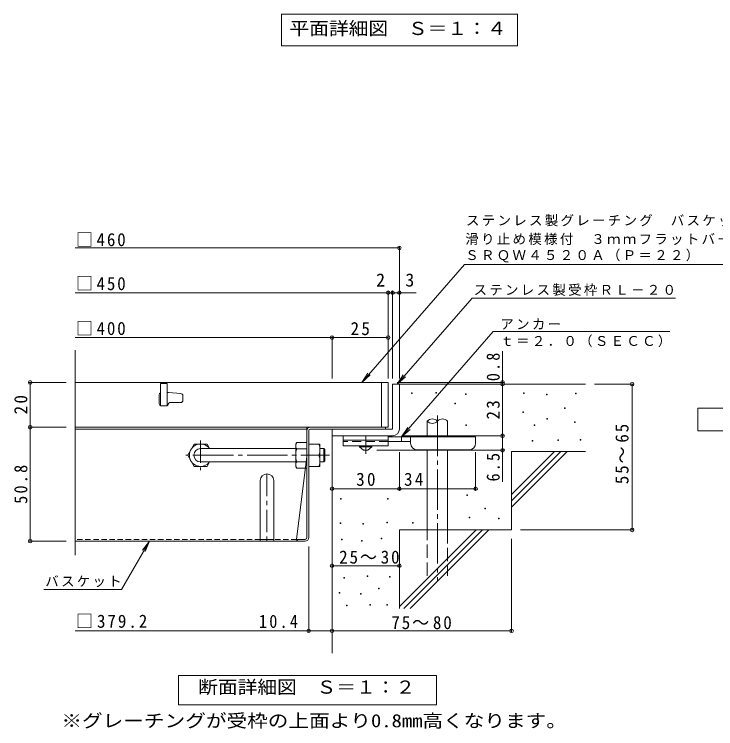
# Model space of a CAD drawing. Units: millimetres on the paper, enlarged 4 times, with parts at other scales. Extents: x -859 to 1069, y -781 to 707.
# Drawn here: x -838 to -213, y -624 to 13 of the extents above; entities that cross this region are included whole.
import ezdxf
from ezdxf.enums import TextEntityAlignment as Align

# ---------------------------------------------------------------- set-up
doc = ezdxf.new("R2010")
doc.units = ezdxf.units.MM
doc.header["$LTSCALE"] = 4
doc.header["$PDMODE"] = 32
doc.header["$PDSIZE"] = 3.2
for name, pattern in [('CHAIN1', [8, 5, -1, 1, -1]), ('CHAIN2', [12, 9, -1, 1, -1]), ('DASHED1', [1.8, 1.2, -0.6]), ('DASHED2', [3, 2, -1]), ('DASHED3', [4, 3, -1])]:
    doc.linetypes.add(name, pattern=pattern)
for name, color, linetype, lineweight in [('A-5_文字', 7, 'Continuous', 9), ('D-0_芯', 7, 'Continuous', 9), ('D-1_躯体', 2, 'Continuous', 9), ('D-2_仕上', 3, 'Continuous', 9), ('D-4_その他', 7, 'Continuous', 9), ('D-5_文字', 7, 'Continuous', 9), ('D-6_寸法', 6, 'Continuous', 9), ('D-7_ハッチ', 2, 'Continuous', 9), ('D-8_記号', 2, 'Continuous', 9), ('D-9_0-HOJO', 4, 'Continuous', 9), ('D-B_7-WAKU-T', 2, 'Continuous', 9)]:
    doc.layers.add(name, color=color, linetype=linetype, lineweight=lineweight)
doc.styles.add('ＭＳ ゴシック', font='')
doc.styles.get('ＭＳ ゴシック').set_extended_font_data('MS Gothic')

msp = doc.modelspace()

# ---------------------------------------------------------------- linework, layer by layer
at = {"layer": 'A-5_文字'}
for p, q in [((-599.913, 13.162), (-389.513, 13.162)), ((-389.513, 13.162), (-389.513, -14.838))]:
    msp.add_line(p, q, dxfattribs=at)
msp.add_lwpolyline([(-599.913, 13.162), (-599.913, -14.838), (-389.513, -14.838)], dxfattribs=at)
at = {"layer": 'D-0_芯'}
for points in [[(-483.862, -325.217), (-483.862, -324.617), (-483.262, -324.617), (-483.262, -325.217)], [(-462.207, -324.947), (-462.207, -324.347), (-461.607, -324.347), (-461.607, -324.947)], [(-383.975, -325.217), (-383.975, -324.617), (-383.375, -324.617), (-383.375, -325.217)], [(-337.685, -325.488), (-337.685, -324.888), (-337.085, -324.888), (-337.085, -325.488)], [(-435.678, -326.03), (-435.678, -325.429), (-435.078, -325.429), (-435.078, -326.03)], [(-363.672, -326.3), (-363.672, -325.7), (-363.072, -325.7), (-363.072, -326.3)], [(-445.153, -334.421), (-445.153, -333.821), (-444.553, -333.821), (-444.553, -334.421)], [(-384.516, -342.001), (-384.516, -341.401), (-383.916, -341.401), (-383.916, -342.001)], [(-347.43, -338.482), (-347.43, -337.882), (-346.83, -337.882), (-346.83, -338.482)], [(-363.402, -347.956), (-363.402, -347.356), (-362.802, -347.356), (-362.802, -347.956)], [(-338.497, -350.934), (-338.497, -350.334), (-337.897, -350.334), (-337.897, -350.934)], [(-435.407, -353.641), (-435.407, -353.041), (-434.807, -353.041), (-434.807, -353.641)], [(-374.5, -353.641), (-374.5, -353.041), (-373.9, -353.041), (-373.9, -353.641)], [(-376.395, -367.717), (-376.395, -367.117), (-375.795, -367.117), (-375.795, -367.717)], [(-353.386, -367.176), (-353.386, -366.576), (-352.786, -366.576), (-352.786, -367.176)], [(-333.625, -366.905), (-333.625, -366.305), (-333.025, -366.305), (-333.025, -366.905)], [(-547.121, -419.454), (-547.121, -418.854), (-546.521, -418.854), (-546.521, -419.454)], [(-505.248, -419.454), (-505.248, -418.854), (-504.648, -418.854), (-504.648, -419.454)], [(-434.595, -416.172), (-434.595, -415.572), (-433.995, -415.572), (-433.995, -416.172)], [(-418.624, -428.083), (-418.624, -427.483), (-418.024, -427.483), (-418.024, -428.083)], [(-432.43, -436.204), (-432.43, -435.604), (-431.83, -435.604), (-431.83, -436.204)], [(-406.443, -437.016), (-406.443, -436.416), (-405.843, -436.416), (-405.843, -437.016)], [(-547.426, -441.229), (-547.426, -440.629), (-546.826, -440.629), (-546.826, -441.229)], [(-527.174, -441.838), (-527.174, -441.238), (-526.574, -441.238), (-526.574, -441.838)], [(-506.009, -440.62), (-506.009, -440.02), (-505.409, -440.02), (-505.409, -440.62)], [(-483.047, -440.811), (-483.047, -440.211), (-482.447, -440.211), (-482.447, -440.811)], [(-546.208, -455.694), (-546.208, -455.094), (-545.608, -455.094), (-545.608, -455.694)], [(-528.545, -456.912), (-528.545, -456.312), (-527.945, -456.312), (-527.945, -456.912)], [(-510.882, -454.781), (-510.882, -454.181), (-510.282, -454.181), (-510.282, -454.781)], [(-544.076, -489.802), (-544.076, -489.202), (-543.476, -489.202), (-543.476, -489.802)], [(-523.368, -488.28), (-523.368, -487.679), (-522.768, -487.679), (-522.768, -488.28)], [(-503.42, -489.041), (-503.42, -488.441), (-502.82, -488.441), (-502.82, -489.041)], [(-548.339, -503.202), (-548.339, -502.602), (-547.739, -502.602), (-547.739, -503.202)], [(-513.318, -499.395), (-513.318, -498.795), (-512.718, -498.795), (-512.718, -499.395)], [(-529.458, -504.116), (-529.458, -503.515), (-528.858, -503.515), (-528.858, -504.116)], [(-541.792, -514.622), (-541.792, -514.022), (-541.192, -514.022), (-541.192, -514.622)], [(-521.084, -514.013), (-521.084, -513.413), (-520.483, -513.413), (-520.483, -514.013)], [(-505.857, -514.013), (-505.857, -513.413), (-505.257, -513.413), (-505.257, -514.013)]]:
    msp.add_lwpolyline(points, close=True, dxfattribs=at)
at = {"layer": 'D-1_躯体'}
for p, q in [((-500.713, -316.838), (-500.713, -356.838)), ((-500.713, -316.838), (-494.713, -316.838)), ((-494.713, -356.838), (-494.713, -316.838)), ((-500.713, -356.838), (-554.713, -356.838)), ((-554.713, -362.838), (-554.713, -356.838)), ((-554.713, -362.838), (-502.713, -362.838)), ((-502.713, -362.838), (-500.713, -362.838))]:
    msp.add_line(p, q, dxfattribs=at)
at = {"layer": 'D-1_躯体', "color": 3}
for p, q in [((-565.516, -374.238), (-562.116, -374.238)), ((-562.116, -374.238), (-561.116, -375.238)), ((-562.116, -386.238), (-562.116, -374.238)), ((-561.116, -385.238), (-561.116, -375.238)), ((-565.516, -386.238), (-562.116, -386.238)), ((-562.116, -386.238), (-561.116, -385.238))]:
    msp.add_line(p, q, dxfattribs=at)
at = {"layer": 'D-1_躯体'}
msp.add_arc((-500.713, -356.838), 6, 270, 0, dxfattribs=at)
at = {"layer": 'D-2_仕上'}
for p, q in [((-783.78, -469.48), (-783.78, -286.358)), ((-504.713, -315.238), (-783.78, -315.238)), ((-701.713, -316.238), (-701.713, -336.238)), ((-510.713, -315.238), (-510.713, -355.238)), ((-504.713, -315.238), (-504.713, -355.238)), ((-700.789, -324.238), (-701.713, -324.238)), ((-700.636, -324.244), (-689.559, -325.096)), ((-708.713, -326.238), (-708.713, -334.238)), ((-687.713, -331.238), (-687.713, -327.09)), ((-707.713, -336.238), (-701.713, -336.238)), ((-702.213, -336.238), (-706.713, -336.238)), ((-699.213, -333.238), (-689.713, -333.238)), ((-504.713, -355.238), (-783.78, -355.238))]:
    msp.add_line(p, q, dxfattribs=at)
msp.add_lwpolyline([(-701.713, -316.238), (-707.713, -316.238), (-707.713, -336.238)], dxfattribs=at)
for centre, radius, start, end in [((-706.713, -326.238), 2, 120.0009, 180), ((-700.789, -326.238), 2, 85.60144, 89.99998), ((-689.713, -331.238), 2, 270, 0), ((-689.713, -327.09), 2, 0, 85.60141), ((-706.713, -334.238), 2, 180, 270), ((-702.213, -334.738), 1.5, 270, 0), ((-699.213, -334.738), 1.5, 90, 180)]:
    msp.add_arc(centre, radius, start, end, dxfattribs=at)
at = {"layer": 'D-4_その他'}
for p, q in [((-783.78, -195.238), (-494.713, -195.238)), ((-494.713, -311.656), (-494.713, -194.037)), ((-783.78, -235.238), (-504.712, -235.238)), ((-504.712, -311.656), (-504.712, -234.038)), ((-504.712, -235.238), (-502.712, -235.238)), ((-502.712, -235.238), (-479.648, -235.238)), ((-500.712, -311.656), (-500.712, -234.038)), ((-554.713, -311.656), (-554.713, -274.037)), ((-783.78, -275.238), (-554.713, -275.238)), ((-554.713, -275.238), (-504.712, -275.238)), ((-402.727, -316.838), (-402.727, -287.459)), ((-824.98, -315.238), (-791.78, -315.238)), ((-823.78, -315.238), (-823.78, -355.238)), ((-401.527, -315.238), (-496.713, -315.238)), ((-401.527, -316.838), (-472.676, -316.838)), ((-402.727, -316.838), (-402.727, -362.838)), ((-286.008, -316.838), (-320.713, -316.838)), ((-287.208, -316.838), (-287.208, -446.838)), ((-824.98, -355.238), (-791.78, -355.238)), ((-824.98, -355.238), (-791.78, -355.238)), ((-823.78, -355.238), (-823.78, -456.838)), ((-401.527, -362.838), (-492.713, -362.838)), ((-402.727, -362.838), (-402.727, -404.078)), ((-401.527, -375.837), (-514.71, -375.837)), ((-494.709, -411.278), (-494.709, -377.437)), ((-426.709, -411.278), (-426.709, -377.437)), ((-286.008, -446.838), (-386.713, -446.838)), ((-824.98, -456.838), (-791.777, -456.838)), ((-717.535, -456.837), (-721.362, -466.076)), ((-394.713, -538.038), (-394.713, -454.838)), ((-575.516, -538.038), (-575.516, -461.638)), ((-554.713, -478.74), (-494.713, -478.74)), ((-575.516, -536.838), (-783.78, -536.838)), ((-554.713, -536.838), (-575.516, -536.838)), ((-554.713, -536.838), (-394.713, -536.838))]:
    msp.add_line(p, q, dxfattribs=at)
for points in [[(-554.709, -410.078), (-494.709, -410.078), (-426.709, -410.078)], [(-811.612, -499.845), (-742.365, -499.845), (-717.535, -456.837), (-723.623, -464.771)]]:
    msp.add_lwpolyline(points, dxfattribs=at)
for p in [(-494.713, -195.238), (-504.712, -235.238), (-500.712, -235.238), (-494.713, -235.238), (-554.713, -275.238), (-504.712, -275.238), (-823.78, -315.238), (-402.727, -315.238), (-402.727, -316.838), (-287.208, -316.838), (-823.78, -355.238), (-402.727, -362.838), (-402.727, -375.837), (-554.709, -410.078), (-494.709, -410.078), (-426.709, -410.078), (-287.208, -446.838), (-823.78, -456.838), (-554.713, -478.74), (-494.713, -478.74), (-575.516, -536.838), (-554.713, -536.838), (-394.713, -536.838)]:
    msp.add_point(p, dxfattribs=at)
at = {"layer": 'D-5_文字'}
for p, q in [((-436.622, -209.956), (-528.256, -315.238)), ((-436.622, -209.956), (-127.505, -209.956)), ((-429.832, -239.956), (-248.501, -239.956)), ((-410.999, -269.956), (-492.709, -363.837)), ((-410.999, -269.956), (-253.667, -269.956)), ((-528.256, -315.238), (-522.732, -306.902)), ((-528.256, -315.238), (-520.763, -308.616)), ((-496.748, -316.838), (-489.254, -310.216)), ((-492.709, -363.837), (-487.185, -355.502)), ((-492.709, -363.837), (-485.216, -357.215))]:
    msp.add_line(p, q, dxfattribs=at)
msp.add_lwpolyline([(-429.832, -239.956), (-496.748, -316.838), (-491.223, -308.502)], dxfattribs=at)
for points in [[(-228.713, -358.337), (-228.713, -338.337), (-138.713, -338.337), (-138.713, -358.337)], [(-691.51, -602.837), (-691.51, -576.838), (-461.51, -576.838), (-461.51, -602.837)]]:
    msp.add_lwpolyline(points, close=True, dxfattribs=at)
at = {"layer": 'D-6_寸法'}
for p, q in [((-494.713, -316.838), (-328.713, -316.838)), ((-469.796, -363.837), (-469.796, -349.837)), ((-451.795, -363.837), (-451.795, -349.837)), ((-554.713, -362.838), (-554.713, -556.838)), ((-469.796, -446.838), (-469.796, -375.437)), ((-451.795, -446.838), (-451.795, -375.437)), ((-394.713, -415.242), (-356.308, -376.838)), ((-394.713, -376.838), (-328.712, -376.838)), ((-394.713, -420.898), (-350.652, -376.838)), ((-394.713, -376.838), (-394.713, -446.838)), ((-394.713, -426.554), (-344.996, -376.838)), ((-494.713, -446.838), (-494.713, -516.838)), ((-494.713, -446.838), (-394.713, -446.838)), ((-494.713, -515.241), (-426.309, -446.838)), ((-490.653, -516.838), (-420.653, -446.838)), ((-484.997, -516.838), (-414.997, -446.838))]:
    msp.add_line(p, q, dxfattribs=at)
at = {"layer": 'D-6_寸法', "linetype": 'CHAIN2'}
msp.add_line((-460.795, -344.912), (-460.795, -492.171), dxfattribs=at)
at = {"layer": 'D-6_寸法', "linetype": 'DASHED3'}
for p, q in [((-469.796, -487.838), (-469.796, -446.838)), ((-451.795, -446.838), (-451.795, -487.838))]:
    msp.add_line(p, q, dxfattribs=at)
at = {"layer": 'D-6_寸法'}
for centre, start, end in [((-465.296, -353.899), 42.07146, 137.92854), ((-465.296, -345.775), 222.07146, 317.92854), ((-456.296, -353.899), 42.07146, 137.92854)]:
    msp.add_arc(centre, 6.062, start, end, dxfattribs=at)
at = {"layer": 'D-7_ハッチ'}
for p, q in [((-577.116, -355.238), (-783.777, -355.238)), ((-577.116, -356.838), (-783.777, -356.838)), ((-577.116, -453.904), (-577.116, -355.238)), ((-574.183, -356.838), (-507.109, -356.838)), ((-573.916, -355.238), (-507.109, -355.238)), ((-507.109, -355.238), (-507.109, -356.838)), ((-575.516, -453.638), (-575.516, -358.171)), ((-577.116, -381.238), (-586.341, -455.238)), ((-578.716, -456.838), (-783.777, -456.838)), ((-578.45, -455.238), (-586.341, -455.238))]:
    msp.add_line(p, q, dxfattribs=at)
at = {"layer": 'D-7_ハッチ', "linetype": 'DASHED1'}
for p, q in [((-618.716, -455.238), (-783.777, -455.238)), ((-586.341, -455.238), (-606.716, -455.238))]:
    msp.add_line(p, q, dxfattribs=at)
at = {"layer": 'D-7_ハッチ'}
for centre, radius, start, end in [((-573.916, -358.438), 3.2, 90, 180), ((-574.183, -358.171), 1.333, 90, 180), ((-584.741, -455.238), 1.6, 180, 270), ((-578.716, -453.638), 3.2, 270, 0), ((-578.45, -453.904), 1.333, 270, 0)]:
    msp.add_arc(centre, radius, start, end, dxfattribs=at)
at = {"layer": 'D-8_記号', "linetype": 'CHAIN1'}
for p, q in [((-671.909, -367.045), (-671.909, -393.43)), ((-658.717, -380.238), (-685.102, -380.238)), ((-612.716, -396.838), (-612.716, -456.838))]:
    msp.add_line(p, q, dxfattribs=at)
at = {"layer": 'D-8_記号'}
for p, q in [((-618.716, -402.838), (-618.716, -456.838)), ((-606.716, -402.838), (-606.716, -456.838)), ((-618.716, -455.238), (-606.716, -455.238))]:
    msp.add_line(p, q, dxfattribs=at)
msp.add_arc((-612.716, -402.838), 6, 0, 180, dxfattribs=at)
at = {"layer": 'D-9_0-HOJO', "color": 3}
for p, q in [((-544.709, -362.838), (-544.709, -371.838)), ((-504.709, -362.838), (-544.709, -362.838)), ((-504.709, -362.838), (-504.709, -371.838)), ((-504.709, -366.838), (-544.709, -366.838)), ((-504.709, -371.838), (-544.709, -371.838))]:
    msp.add_line(p, q, dxfattribs=at)
at = {"layer": 'D-9_0-HOJO', "linetype": 'CHAIN1'}
msp.add_line((-524.709, -378.933), (-524.709, -362.838), dxfattribs=at)
at = {"layer": 'D-9_0-HOJO', "color": 3, "linetype": 'DASHED2'}
msp.add_line((-504.709, -367.838), (-544.709, -367.838), dxfattribs=at)
at = {"layer": 'D-9_0-HOJO'}
for p, q in [((-426.709, -363.837), (-504.709, -363.837)), ((-484.699, -367.837), (-504.709, -367.837)), ((-492.709, -367.837), (-492.709, -363.837)), ((-484.709, -369.437), (-484.709, -363.837)), ((-426.709, -369.437), (-426.709, -363.837)), ((-478.709, -375.437), (-432.709, -375.437))]:
    msp.add_line(p, q, dxfattribs=at)
at = {"layer": 'D-9_0-HOJO', "color": 2}
for p, q in [((-530.209, -372.837), (-530.209, -371.838)), ((-530.209, -372.837), (-526.709, -375.837)), ((-530.209, -372.837), (-519.209, -372.837)), ((-526.709, -375.837), (-522.71, -375.837)), ((-522.71, -375.837), (-519.209, -372.837)), ((-519.209, -372.837), (-519.209, -371.838))]:
    msp.add_line(p, q, dxfattribs=at)
at = {"layer": 'D-9_0-HOJO'}
for centre, start, end in [((-478.709, -369.437), 180, 270), ((-432.709, -369.437), 270, 0)]:
    msp.add_arc(centre, 6, start, end, dxfattribs=at)
at = {"layer": 'D-B_7-WAKU-T'}
for p, q in [((-587.116, -370.238), (-586.25, -368.738)), ((-577.116, -368.738), (-586.25, -368.738)), ((-683.409, -380.238), (-677.636, -370.238)), ((-677.636, -370.238), (-666.183, -370.238)), ((-663.882, -374.222), (-666.183, -370.238)), ((-587.116, -390.238), (-587.116, -370.238)), ((-586.25, -374.511), (-577.116, -374.511)), ((-575.516, -370.238), (-565.516, -370.238)), ((-565.516, -390.238), (-565.516, -370.238)), ((-683.409, -380.238), (-677.636, -390.238)), ((-575.516, -380.238), (-566.382, -380.238)), ((-663.873, -386.238), (-666.183, -390.238)), ((-586.25, -385.964), (-577.116, -385.964)), ((-677.636, -390.238), (-666.183, -390.238)), ((-587.116, -390.238), (-586.25, -391.738)), ((-577.116, -391.738), (-586.25, -391.738)), ((-575.516, -390.238), (-565.516, -390.238))]:
    msp.add_line(p, q, dxfattribs=at)
at = {"layer": 'D-B_7-WAKU-T', "color": 3}
for p, q in [((-671.909, -374.238), (-587.116, -374.238)), ((-671.909, -386.238), (-587.116, -386.238))]:
    msp.add_line(p, q, dxfattribs=at)
at = {"layer": 'D-B_7-WAKU-T', "color": 3, "linetype": 'CHAIN2'}
msp.add_line((-678.486, -380.238), (-556.907, -380.238), dxfattribs=at)
at = {"layer": 'D-B_7-WAKU-T', "linetype": 'CHAIN1'}
msp.add_line((-560.143, -380.238), (-566.267, -380.238), dxfattribs=at)
at = {"layer": 'D-B_7-WAKU-T'}
for centre, radius, start, end in [((-580.552, -372.027), 6.579, 149.99998, 176.07924), ((-671.909, -380.238), 10, 36.87019, 323.12981), ((-581.647, -371.557), 5.47, 180.2103, 212.68507), ((-567.751, -380.238), 19.365, 162.79973, 197.20026), ((-580.383, -375.238), 14.866, 340.34633, 19.65366), ((-580.383, -385.238), 14.866, 340.34633, 19.65366), ((-581.647, -388.918), 5.47, 147.31491, 179.78969), ((-580.552, -388.448), 6.579, 183.92075, 210)]:
    msp.add_arc(centre, radius, start, end, dxfattribs=at)
at = {"layer": 'D-B_7-WAKU-T', "color": 3}
msp.add_arc((-671.909, -380.238), 6, 90, 270, dxfattribs=at)

# ---------------------------------------------------------------- texts
at = {"layer": 'A-5_文字', "color": 2, "style": 'ＭＳ ゴシック', "width": 1.1}
msp.add_text('平面詳細図\u3000Ｓ＝１：４', height=11.73, dxfattribs=at).set_placement((-592.713, -8.838), align=Align.BOTTOM_LEFT)
at = {"layer": 'D-4_その他', "color": 2, "style": 'ＭＳ ゴシック'}
for s, p in [('2', (-515.449, -233.238)), ('3', (-489.392, -233.238))]:
    msp.add_text(s, height=11.73, dxfattribs=at).set_placement(p, align=Align.BOTTOM_LEFT)
at = {"layer": 'D-4_その他', "color": 2, "style": 'ＭＳ ゴシック', "width": 1.15}
msp.add_text('※グレーチングが受枠の上面より0.8mm高くなります。', height=11.73, dxfattribs=at).set_placement((-796.01, -626.423), align=Align.BOTTOM_LEFT)
at = {"layer": 'D-4_その他', "color": 2, "char_height": 11.73, "attachment_point": 7, "style": 'ＭＳ ゴシック'}
for s, insert in [('\\T1.21;\\W0.95;□460', (-782.994, -194.015)), ('\\T1.21;\\W0.95;□450', (-782.994, -233.237)), ('\\T1.21;\\W0.95;□400', (-782.994, -273.237)), ('\\T1.27;\\W0.95;25', (-538.212, -273.238)), ('\\T1.27;\\W0.95;30', (-533.209, -407.678)), ('\\T1.27;\\W0.95;34', (-490.563, -407.678)), ('\\T1.22;\\W0.95;25～30', (-548.393, -477.085)), ('\\T1.23;\\W0.95;□379.2', (-782.994, -534.438)), ('\\T1.28;\\W0.9;10.4', (-619.884, -534.438)), ('\\T1.22;\\W0.95;75～80', (-501.86, -535.53))]:
    msp.add_mtext(s, dxfattribs=dict(at, insert=insert))
at = {"layer": 'D-4_その他', "color": 2, "char_height": 11.73, "attachment_point": 7, "rotation": 90, "style": 'ＭＳ ゴシック'}
for s, insert in [('\\T1.27;\\W0.9;0.8', (-405.127, -314.132)), ('\\T1.27;\\W0.95;20', (-826.18, -343.738)), ('\\T1.27;\\W0.95;23', (-405.127, -348.338)), ('\\T1.22;\\W0.95;55～65', (-290.251, -406.04)), ('\\T1.27;\\W0.9;6.5', (-405.127, -403.621)), ('\\T1.28;\\W0.9;50.8', (-826.18, -423.538))]:
    msp.add_mtext(s, dxfattribs=dict(at, insert=insert))
at = {"layer": 'D-4_その他', "insert": (-810.365, -497.942), "char_height": 8.798, "attachment_point": 7, "style": 'ＭＳ ゴシック'}
msp.add_mtext('\\T1.17;バスケット', dxfattribs=at)
at = {"layer": 'D-5_文字', "color": 2, "style": 'ＭＳ ゴシック', "width": 1.1}
msp.add_text('断面詳細図\u3000Ｓ＝１：２', height=11.73, dxfattribs=at).set_placement((-674.14, -596.449), align=Align.BOTTOM_LEFT)
at = {"layer": 'D-5_文字', "char_height": 8.798, "attachment_point": 7, "style": 'ＭＳ ゴシック'}
for s, insert in [('\\T1.17;ステンレス製グレーチング\u3000バスケット付', (-435.297, -176.088)), ('\\T1.17;滑り止め模様付\u3000３ｍｍフラットバー\u3000集水桝用', (-435.918, -192.751)), ('\\T1.17;ＳＲＱＷ４５２０Ａ（Ｐ＝２２）', (-436.005, -208.274)), ('\\T1.17;ステンレス製受枠ＲＬ－２０', (-428.585, -238.052)), ('\\T1.17;アンカー', (-404.686, -268.092)), ('\\T1.17;ｔ＝２．０（ＳＥＣＣ）', (-404.686, -283.819))]:
    msp.add_mtext(s, dxfattribs=dict(at, insert=insert))

doc.saveas('drawing.dxf')
